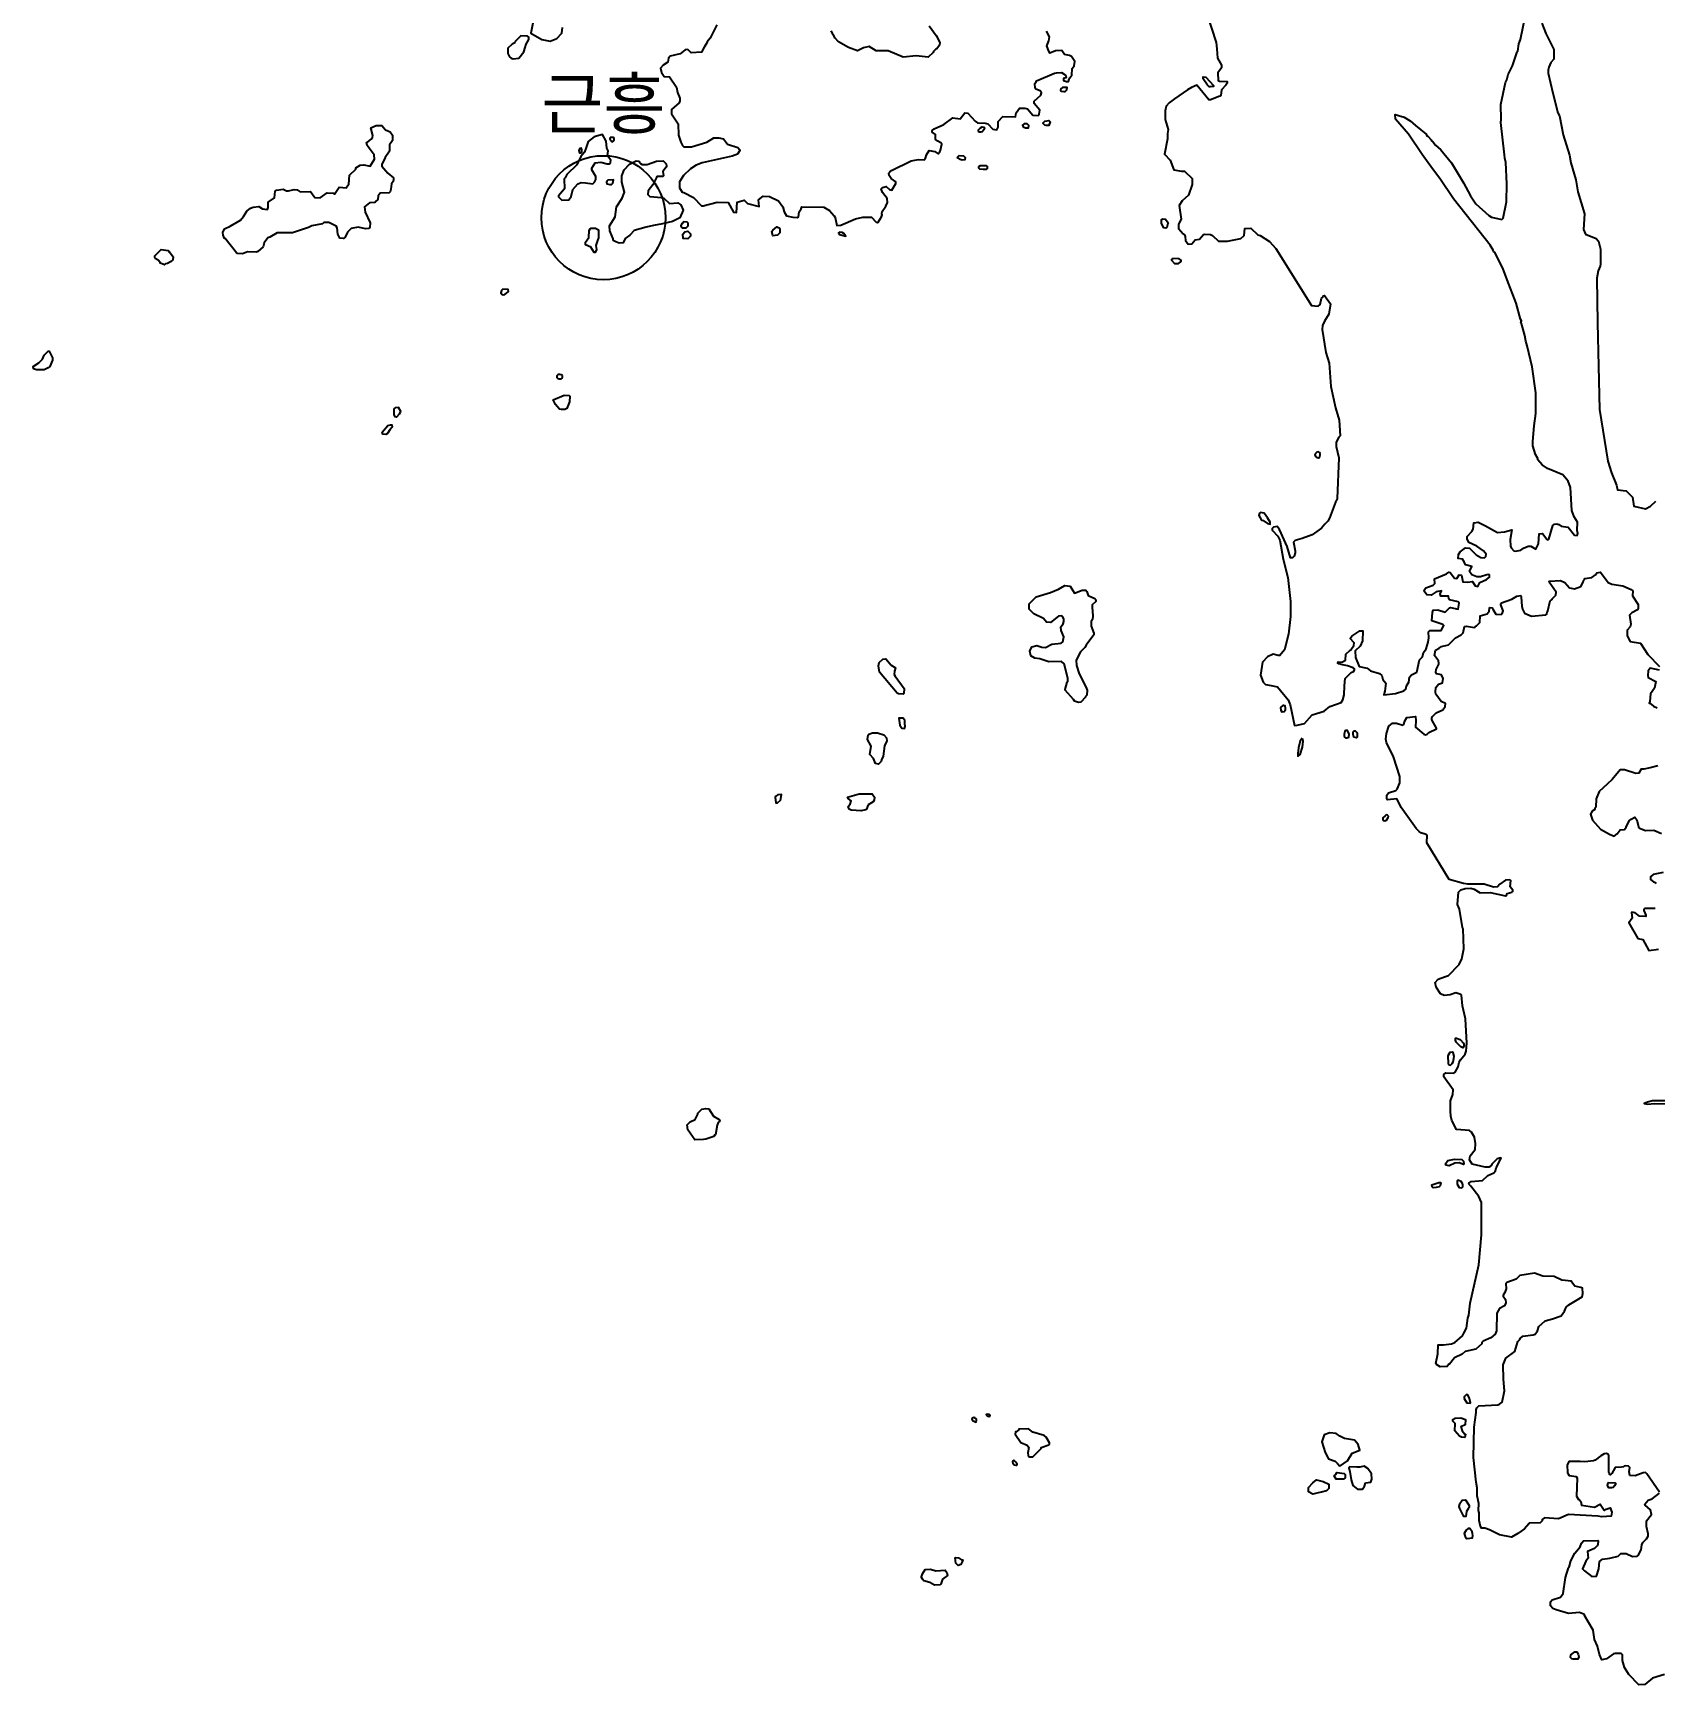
# Model space of a CAD drawing. Header units: millimetres. Extents: x -19392 to 580976, y -49129 to 736091.
# Drawn here: x 110962 to 143650, y 323539 to 356830 of the extents above; entities that cross this region are included whole.
import ezdxf
from ezdxf.enums import TextEntityAlignment as Align

# ---------------------------------------------------------------- set-up
doc = ezdxf.new("R2010")
doc.units = ezdxf.units.MM
for name, color, linetype in [('2121', 7, 'Continuous'), ('2122', 7, 'Continuous'), ('AWS', 4, 'Continuous'), ('AWS명', 2, 'Continuous')]:
    doc.layers.add(name, color=color, linetype=linetype)
doc.styles.get("Standard").update_dxf_attribs({"font": ''})
doc.styles.get('Standard').set_extended_font_data('Gulim')

msp = doc.modelspace()

# ---------------------------------------------------------------- linework, layer by layer
at = {"layer": '2121', "color": 7}
for points in [[(134625, 357197), (134806, 356642), (134823, 356515), (134832, 356322), (134912, 356185), (134912, 356129), (134838, 356029), (134850, 355873), (134875, 355863), (135031, 355854), (135026, 355823), (135005, 355777), (134913, 355685), (134901, 355573), (134881, 355557), (134694, 355486), (134657, 355486), (134419, 355779), (134308, 355731), (134230, 355685), (133969, 355504), (133863, 355426), (133801, 355360), (133782, 355266), (133782, 355085), (133838, 354885), (133825, 354804), (133823, 354699), (133767, 354388), (133880, 354267), (133951, 354076), (134108, 354048), (134170, 354049), (134326, 353899), (134320, 353779), (134251, 353561), (134120, 353449), (134063, 353355), (134101, 353080), (134045, 352980), (134051, 352892), (134139, 352787), (134171, 352762), (134184, 352728), (134189, 352649), (134245, 352574), (134314, 352580), (134382, 352664), (134470, 352674), (134551, 352771), (134573, 352774), (134695, 352771), (134732, 352749), (134857, 352636), (135032, 352636), (135301, 352690), (135373, 352750), (135388, 352890), (135507, 352899), (135650, 352762), (135695, 352751), (135881, 352631), (135881, 352631), (136007, 352487), (136726, 351341), (136863, 351325), (136900, 351363), (136930, 351488), (136954, 351508), (136962, 351533), (136987, 351544), (137113, 351376), (137076, 351163), (136989, 351025), (136951, 350938), (136944, 350853), (137019, 350395), (137082, 350176), (137120, 349707), (137213, 349279), (137289, 349026), (137307, 348714), (137276, 348683), (137226, 348583), (137226, 348495), (137276, 348270), (137245, 347452), (137239, 347415), (137214, 347375), (137089, 347053), (137057, 346994), (137000, 346932), (136930, 346854), (136740, 346721), (136740, 346721), (136539, 346644), (136402, 346606), (136365, 346571), (136402, 346396), (136402, 346352), (136378, 346289), (136343, 346252), (136308, 346252), (136240, 346484), (136084, 346827), (136033, 346883), (135963, 346875), (135934, 346846), (135934, 346814), (136052, 346693), (136091, 346613), (136159, 346227), (136253, 345859), (136302, 345377), (136302, 345072), (136265, 344715), (136184, 344403), (136091, 344284), (136091, 344284), (136056, 344284), (135957, 344316), (135839, 344259), (135739, 344153), (135701, 343892), (135751, 343749), (135801, 343699), (135916, 343681), (136046, 343653), (136260, 343394), (136295, 343292), (136384, 342875), (136442, 342879), (136585, 342916), (136740, 343088), (136984, 343166), (137096, 343260), (137328, 343341), (137359, 343392), (137390, 343491), (137391, 343673), (137408, 343823), (137528, 343944), (137572, 343963), (137596, 343997), (137596, 344016), (137571, 344035), (137455, 344076), (137354, 344099), (137282, 344118), (137251, 344140), (137265, 344157), (137311, 344151), (137355, 344161), (137415, 344191), (137421, 344310), (137505, 344395), (137524, 344401), (137524, 344401), (137583, 344485), (137590, 344541), (137508, 344629), (137540, 344673), (137703, 344784), (137765, 344785), (137759, 344584), (137708, 344472), (137608, 344379), (137615, 344247), (137690, 344066), (137853, 344028), (137915, 343979), (138100, 343926), (138100, 343926), (138143, 343886), (138167, 343799), (138224, 343731), (138205, 343569), (138183, 343492), (138183, 343492), (138421, 343523), (138589, 343573), (138627, 343610), (138640, 343673), (138689, 343748), (138702, 343848), (138746, 343898), (138852, 343947), (138902, 344198), (138964, 344260), (138983, 344344), (139039, 344423), (139078, 344555), (139092, 344641), (139089, 344760), (139114, 344788), (139339, 344792), (139395, 344888), (139376, 344910), (139151, 344985), (139164, 345154), (139183, 345197), (139277, 345203), (139420, 345160), (139508, 345248), (139527, 345254), (139682, 345222), (139707, 345338), (139683, 345368), (139508, 345410), (139495, 345425), (139489, 345485), (139332, 345479), (139320, 345528), (139345, 345591), (139238, 345572), (139139, 345500), (139051, 345510), (139001, 345584), (139003, 345617), (139032, 345650), (139183, 345703), (139214, 345735), (139207, 345828), (139207, 345828), (139451, 345929), (139495, 345963), (139520, 345960), (139607, 345847), (139657, 345835), (139707, 345910), (139751, 345906), (139776, 345769), (139875, 345764), (139976, 345778), (140026, 345691), (140082, 345679), (140119, 345757), (140257, 345816), (140313, 345866), (140319, 345901), (140301, 345916), (140260, 345912), (140131, 345872), (140063, 345872), (139963, 345910), (139913, 345979), (139957, 346081), (139832, 346110), (139807, 346175), (139770, 346225), (139682, 346240), (139694, 346322), (139726, 346378), (139832, 346453), (139914, 346447), (139914, 346447), (140044, 346315), (140138, 346259), (140213, 346256), (140244, 346279), (140251, 346325), (140194, 346397), (140063, 346490), (139901, 346562), (139863, 346634), (139863, 346685), (139963, 346784), (139988, 346834), (140000, 346959), (140000, 346959), (140086, 346975), (140237, 346897), (140476, 346766), (140617, 346775), (140769, 346819), (140732, 346622), (140737, 346491), (140755, 346455), (140807, 346397), (140841, 346388), (140944, 346409), (140998, 346447), (141094, 346491), (141150, 346488), (141250, 346429), (141300, 346535), (141319, 346738), (141381, 346747), (141469, 346632), (141500, 346616), (141512, 346629), (141594, 346907), (141625, 346935), (141672, 346937), (141712, 346929), (141762, 346891), (141900, 346872), (142031, 346709), (142080, 346704), (142093, 346747), (142080, 346804), (142087, 346972), (142024, 347082), (142024, 347082), (141974, 347209), (141974, 347209), (141949, 347675), (141900, 347800), (141793, 347928), (141487, 348053), (141374, 348128), (141374, 348128), (141291, 348227), (141287, 348253), (141240, 348340), (141187, 348509), (141187, 348597), (141214, 348912), (141249, 349165), (141249, 349577), (141179, 350105), (141074, 350526), (141051, 350623), (141030, 350738), (140962, 350977), (140949, 350989), (140962, 351030), (140939, 351065), (140855, 351389), (140669, 351855), (140586, 352089), (140424, 352408), (140397, 352422), (140391, 352454), (140326, 352555), (139592, 353488), (139315, 353898), (139165, 354091), (138961, 354384), (138686, 354793), (138424, 355097), (138412, 355186), (138599, 355136), (138717, 355062), (138823, 354964), (139036, 354794), (139053, 354761), (139071, 354755), (139143, 354678), (139149, 354657), (139181, 354633), (139230, 354568), (139336, 354475), (139548, 354212), (139792, 353812), (139930, 353553), (140042, 353387), (140301, 353155), (140355, 353119), (140561, 353070), (140592, 353101), (140661, 353426), (140667, 353794), (140642, 354219), (140623, 354312), (140617, 354375), (140542, 355025), (140548, 355087), (140541, 355393), (140635, 355837), (140654, 355859), (140663, 355888), (140663, 355888), (140692, 355993), (140779, 356168), (140872, 356449), (140885, 356462), (140909, 356613), (140938, 356701), (141054, 357255)], [(121034, 357030), (120998, 356825), (121218, 356697), (121381, 356669), (121521, 356719), (121618, 356825), (121631, 356943)], [(124741, 356995), (124611, 356726), (124549, 356654), (124536, 356622), (124491, 356549), (124436, 356442), (124229, 356432), (124161, 356501), (124105, 356495), (124005, 356413), (123805, 356364), (123767, 356326), (123755, 356244), (123663, 356180), (123611, 356120), (123631, 356032), (123680, 355957), (123786, 355951), (123930, 355739), (123949, 355633), (123998, 355520), (123998, 355464), (123986, 355421), (123830, 355289), (123830, 355201), (123962, 355002), (123974, 354771), (124018, 354631), (124051, 354562), (124080, 354540), (124230, 354539), (124543, 354630), (124686, 354720), (124786, 354720), (124880, 354696), (124961, 354589), (124961, 354589), (125167, 354521), (125205, 354480), (125205, 354461), (125161, 354389), (125049, 354346), (124449, 354215), (124330, 354170), (124211, 354095), (124073, 353958), (123994, 353830), (123993, 353708), (124043, 353621), (124081, 353618), (124274, 353515), (124437, 353346), (124468, 353346), (124749, 353421), (124974, 353415), (125081, 353221), (125143, 353215), (125155, 353421), (125293, 353465), (125361, 353396), (125599, 353334), (125586, 353471), (125680, 353546), (125804, 353533), (125986, 353446), (126073, 353328), (126099, 353227), (126148, 353146), (126148, 353146), (126277, 353120), (126365, 353115), (126386, 353128), (126405, 353228), (126442, 353287), (126454, 353331), (126898, 353318), (127017, 353253), (127111, 353144), (127130, 353110), (127163, 352950), (127242, 352959), (127536, 353084), (127686, 353122), (127860, 353122), (127953, 353016), (127979, 353010), (127992, 353022), (128060, 353128), (128073, 353166), (128066, 353184), (128073, 353234), (128150, 353343), (128185, 353416), (128173, 353497), (128079, 353615), (128054, 353690), (128079, 353719), (128154, 353741), (128222, 353678), (128272, 353666), (128272, 353666), (128353, 353797), (128349, 353834), (128260, 353897), (128216, 353959), (128210, 354009), (128229, 354031), (128262, 354058), (128660, 354253), (128809, 354284), (128922, 354278), (128949, 354312), (128967, 354375), (129022, 354462), (129140, 354441), (129204, 354397), (129235, 354436), (129253, 354472), (129278, 354591), (129259, 354615), (129196, 354650), (129153, 354688), (129153, 354785), (129084, 354834), (129084, 354866), (129122, 354903), (129315, 354990), (129497, 355121), (129646, 355103), (129740, 355222), (129803, 355215), (129949, 355057), (129949, 355057), (129997, 355022), (130153, 355015), (130202, 355003), (130309, 354890), (130384, 354878), (130414, 354935), (130414, 355047), (130507, 355151), (130765, 355141), (130777, 355222), (130846, 355316), (130951, 355315), (131002, 355303), (131114, 355172), (131220, 355166), (131240, 355197), (131252, 355278), (131139, 355410), (131139, 355459), (131271, 355578), (131289, 355625), (131258, 355666), (131171, 355697), (131158, 355719), (131152, 355816), (131182, 355848), (131189, 355869), (131546, 356022), (131592, 356029), (131689, 356032), (131764, 355986), (131764, 355986), (131786, 355948), (131786, 355948), (131774, 355927), (131733, 355912), (131733, 355875), (131788, 355856), (131833, 355853), (131841, 355900), (131857, 355925), (131857, 355925), (131857, 355925), (131896, 355984), (131902, 356116), (131945, 356172), (131958, 356256), (131891, 356357), (131852, 356375), (131751, 356396), (131726, 356435), (131698, 356478), (131570, 356471), (131457, 356428), (131421, 356497), (131395, 356571), (131434, 356676), (131445, 356753), (131389, 356865)], [(129026, 356974), (129161, 356782), (129240, 356639), (129240, 356639), (129233, 356584), (129178, 356514), (129159, 356507), (129110, 356457), (129104, 356438), (129002, 356343), (128759, 356371), (128502, 356346), (128196, 356470), (127953, 356470), (127815, 356558), (127697, 356533), (127581, 356471), (127397, 356542), (127198, 356655), (127129, 356730), (127047, 356876)], [(141372, 357029), (141452, 356823), (141613, 356499), (141613, 356374), (141609, 356306), (141554, 356237), (141510, 356143), (141495, 356082), (141495, 356021), (141594, 355620), (141594, 355620), (141691, 355225), (141725, 355159), (141798, 354781), (141929, 354369), (141953, 354212), (142054, 353870), (142098, 353632), (142229, 353189), (142210, 352870), (142248, 352779), (142467, 352689), (142510, 352635), (142554, 352477), (142555, 352180), (142548, 352133), (142504, 352039), (142480, 351889), (142495, 350993), (142495, 350993), (142495, 350993), (142530, 349246), (142699, 348203), (142774, 347966), (142877, 347716), (142893, 347622), (143067, 347607), (143197, 347477), (143223, 347295), (143458, 347243), (143562, 347295), (143666, 347399)]]:
    msp.add_lwpolyline(points, dxfattribs=at)
at = {"layer": '2122', "color": 7}
for points in [[(120880, 356537), (120899, 356606), (120956, 356699), (120956, 356744), (120925, 356769), (120793, 356775), (120681, 356662), (120675, 356631), (120621, 356604), (120531, 356525), (120531, 356419), (120562, 356353), (120597, 356327), (120637, 356312), (120756, 356325), (120856, 356450), (120880, 356537), (120880, 356537)], [(134631, 355780), (134544, 355910), (134544, 355948), (134601, 355941), (134756, 355776), (134750, 355754), (134694, 355745), (134663, 355748), (134631, 355780), (134631, 355780)], [(131739, 355654), (131764, 355654), (131795, 355685), (131802, 355734), (131708, 355731), (131677, 355703), (131670, 355678), (131682, 355657), (131739, 355654), (131739, 355654)], [(116514, 352909), (116191, 352807), (115884, 352806), (115734, 352716), (115697, 352704), (115622, 352600), (115597, 352525), (115491, 352425), (115463, 352415), (115284, 352418), (115184, 352382), (115085, 352387), (115060, 352400), (114834, 352690), (114822, 352693), (114791, 352756), (114784, 352812), (114822, 352887), (114938, 352939), (115141, 353062), (115203, 353132), (115268, 353239), (115346, 353300), (115397, 353319), (115510, 353334), (115584, 353287), (115684, 353275), (115703, 353309), (115703, 353425), (115827, 353512), (115840, 353647), (115840, 353647), (115871, 353666), (116003, 353681), (116071, 353650), (116109, 353650), (116222, 353675), (116286, 353673), (116347, 353631), (116552, 353637), (116640, 353519), (116746, 353509), (116890, 353607), (117021, 353601), (117040, 353582), (117134, 353725), (117277, 353713), (117277, 353725), (117327, 353787), (117339, 353969), (117471, 354087), (117471, 354112), (117552, 354165), (117627, 354175), (117758, 354150), (117846, 354288), (117839, 354375), (117695, 354565), (117683, 354625), (117695, 354625), (117778, 354691), (117801, 354725), (117807, 354763), (117807, 354763), (117771, 354919), (117876, 354968), (117995, 354965), (118064, 354881), (118158, 354838), (118207, 354775), (118207, 354662), (118145, 354575), (118145, 354450), (118058, 354325), (117989, 354181), (117989, 354150), (118114, 354006), (118225, 353913), (118227, 353870), (118220, 353838), (118189, 353794), (118175, 353686), (118157, 353633), (118139, 353613), (117958, 353604), (117921, 353550), (117914, 353475), (117854, 353427), (117852, 353413), (117746, 353407), (117645, 353326), (117658, 353219), (117758, 353007), (117752, 352913), (117724, 352893), (117724, 352893), (117665, 352882), (117515, 352919), (117371, 352894), (117303, 352819), (117253, 352719), (117222, 352688), (117222, 352688)], [(130126, 354879), (130090, 354841), (130062, 354835), (130027, 354831), (130015, 354859), (130020, 354881), (130055, 354921), (130090, 354937), (130128, 354932), (130134, 354922), (130140, 354900), (130126, 354879), (130126, 354879)], [(130962, 354922), (131027, 354922), (131033, 354965), (130996, 355004), (130934, 355004), (130902, 354972), (130915, 354941), (130962, 354922), (130962, 354922)], [(131382, 354969), (131353, 354972), (131314, 355016), (131352, 355053), (131433, 355066), (131458, 355040), (131433, 354966), (131382, 354969), (131382, 354969)], [(122594, 354724), (122585, 354708), (122588, 354687), (122597, 354672), (122606, 354661), (122612, 354652), (122619, 354645), (122627, 354641), (122640, 354642), (122647, 354648), (122662, 354662), (122677, 354673), (122677, 354689), (122675, 354709), (122667, 354721), (122654, 354725), (122628, 354728), (122608, 354728), (122594, 354724), (122594, 354724)], [(122004, 354507), (121976, 354496), (121966, 354475), (121965, 354457), (121967, 354444), (121969, 354429), (121975, 354418), (121993, 354413), (122009, 354424), (122022, 354444), (122023, 354474), (122016, 354501), (122004, 354507), (122004, 354507)], [(129646, 354282), (129603, 354306), (129591, 354328), (129628, 354363), (129715, 354353), (129747, 354322), (129741, 354278), (129690, 354269), (129646, 354282), (129646, 354282)], [(130109, 354089), (130177, 354085), (130196, 354103), (130196, 354141), (130177, 354153), (130048, 354156), (130015, 354135), (130015, 354116), (130034, 354094), (130109, 354089), (130109, 354089)], [(122586, 353781), (122619, 353776), (122649, 353808), (122662, 353870), (122544, 353864), (122525, 353845), (122519, 353827), (122525, 353792), (122586, 353781), (122586, 353781)], [(117222, 352688), (117147, 352694), (117102, 352776), (117090, 352903), (117072, 352935), (116921, 353010), (116821, 353013), (116796, 352988), (116584, 352944), (116514, 352909), (116514, 352909)], [(122338, 352648), (122306, 352552), (122319, 352465), (122292, 352408), (122269, 352408), (122207, 352514), (122094, 352564), (122094, 352615), (122162, 352708), (122173, 352852), (122188, 352886), (122213, 352901), (122296, 352896), (122356, 352865), (122357, 352702), (122338, 352648), (122338, 352648)], [(124092, 352905), (124125, 352902), (124168, 352946), (124168, 352996), (124143, 353021), (124080, 353024), (124049, 352990), (124037, 352990), (124021, 352943), (124025, 352924), (124044, 352908), (124092, 352905), (124092, 352905)], [(126011, 352834), (126011, 352803), (125967, 352759), (125874, 352741), (125855, 352828), (125871, 352856), (125955, 352925), (125999, 352906), (126011, 352878), (126011, 352834), (126011, 352834)], [(133836, 352995), (133814, 352911), (133796, 352899), (133751, 352905), (133702, 352992), (133708, 353073), (133733, 353089), (133789, 353080), (133839, 353005), (133836, 352995), (133836, 352995)], [(124212, 352762), (124212, 352734), (124162, 352684), (124068, 352687), (124056, 352778), (124099, 352824), (124162, 352840), (124212, 352784), (124212, 352762), (124212, 352762)], [(127340, 352739), (127302, 352792), (127269, 352811), (127217, 352819), (127198, 352804), (127217, 352769), (127340, 352739), (127340, 352739)], [(113596, 352166), (113523, 352190), (113523, 352209), (113486, 352253), (113422, 352287), (113416, 352312), (113416, 352343), (113541, 352469), (113685, 352450), (113698, 352419), (113710, 352419), (113785, 352319), (113779, 352263), (113735, 352219), (113674, 352188), (113630, 352178), (113610, 352162), (113596, 352166), (113596, 352166)], [(134006, 352185), (134051, 352183), (134095, 352221), (134102, 352240), (134089, 352259), (134064, 352277), (133935, 352289), (133908, 352268), (133908, 352253), (133964, 352186), (134006, 352185), (134006, 352185)], [(120469, 351561), (120545, 351621), (120539, 351665), (120432, 351668), (120404, 351642), (120389, 351596), (120413, 351565), (120439, 351555), (120469, 351561), (120469, 351561)], [(111162, 350043), (111031, 350043), (110974, 350066), (110962, 350112), (111081, 350181), (111156, 350257), (111187, 350338), (111268, 350422), (111287, 350419), (111355, 350285), (111355, 350235), (111300, 350113), (111269, 350082), (111187, 350043), (111162, 350043), (111162, 350043)], [(121633, 349927), (121608, 349942), (121579, 349952), (121554, 349952), (121537, 349941), (121517, 349921), (121517, 349890), (121535, 349872), (121566, 349864), (121605, 349862), (121625, 349872), (121635, 349905), (121633, 349928), (121633, 349928)], [(118363, 349184), (118340, 349147), (118284, 349090), (118260, 349093), (118241, 349145), (118240, 349255), (118277, 349287), (118322, 349290), (118371, 349209), (118363, 349184), (118363, 349184)], [(121613, 349245), (121570, 349247), (121489, 349344), (121445, 349441), (121664, 349535), (121770, 349528), (121782, 349509), (121776, 349397), (121720, 349266), (121682, 349241), (121613, 349245), (121613, 349245)], [(118153, 348832), (118109, 348759), (118075, 348743), (118010, 348749), (117997, 348790), (118115, 348921), (118163, 348936), (118191, 348933), (118203, 348890), (118153, 348832), (118153, 348832)], [(136901, 348357), (136888, 348377), (136871, 348389), (136835, 348387), (136810, 348357), (136798, 348327), (136810, 348294), (136837, 348273), (136872, 348267), (136892, 348277), (136903, 348328), (136901, 348358), (136901, 348358)], [(135840, 347063), (135777, 347152), (135703, 347167), (135677, 347152), (135665, 347108), (135721, 347014), (135753, 347005), (135840, 346946), (135896, 346933), (135896, 346970), (135840, 347063), (135840, 347063)], [(143742, 327422), (143485, 327797), (143460, 327818), (143410, 327816), (143254, 327755), (143142, 327762), (143129, 327831), (143142, 327924), (143116, 327950), (143066, 327953), (143029, 327950), (143017, 327937), (143017, 327937), (142979, 327926), (142849, 327924), (142779, 327800), (142755, 327774), (142736, 327778), (142734, 327806), (142722, 327818), (142723, 328152), (142711, 328181), (142673, 328206), (142629, 328197), (142560, 328156), (142443, 328066), (142411, 328059), (142411, 328059), (142234, 328035), (142146, 328040), (142066, 328042), (142066, 328042), (141923, 328043), (141923, 328043), (141906, 328022), (141881, 327975), (141886, 327812), (141923, 327761), (142062, 327743), (142080, 327706), (142067, 327344), (142112, 327275), (142125, 327275), (142155, 327237), (142167, 327162), (142430, 327121), (142548, 327181), (142629, 327065), (142642, 327062), (142667, 327084), (142748, 327106), (142780, 327022), (142768, 326944), (142580, 326925), (142498, 326938), (141906, 326974), (141705, 326887), (141424, 326909), (141380, 326875), (141380, 326844), (141337, 326805), (141112, 326802), (141106, 326784), (141021, 326687), (140885, 326594), (140758, 326516), (140515, 326565), (140315, 326662), (140219, 326696), (140156, 326702), (140137, 326730), (140106, 326856), (140105, 327006), (140105, 327006), (140097, 327056), (140100, 327193), (140069, 327349), (140069, 327511), (140048, 327629), (139993, 328124), (140005, 328736), (140049, 329029), (140049, 329086), (140062, 329123), (140099, 329164), (140486, 329185), (140517, 329195), (140568, 329236), (140618, 329467), (140599, 329705), (140592, 329992), (140648, 330123), (140829, 330261), (140886, 330460), (140930, 330504), (140937, 330522), (140985, 330570), (141198, 330595), (141236, 330610), (141286, 330673), (141310, 330760), (141435, 330876), (141586, 330917), (141760, 330980), (141826, 331073), (141826, 331073), (141860, 331153), (141915, 331201), (142185, 331360), (142198, 331429), (142191, 331535), (142155, 331552), (142035, 331579), (141967, 331663), (141967, 331676), (141772, 331697), (141622, 331772), (141391, 331779), (141223, 331835), (140929, 331788), (140854, 331719), (140667, 331651), (140648, 331629), (140654, 331519), (140627, 331449), (140592, 331397), (140592, 331373), (140636, 331310), (140642, 331241), (140617, 331179), (140517, 331123), (140461, 331035), (140455, 330673), (140429, 330610), (140342, 330535), (140186, 330466), (140161, 330441), (140161, 330441), (140161, 330417), (140037, 330304), (139824, 330260), (139762, 330204), (139611, 330129), (139507, 330004), (139495, 330004), (139461, 329954), (139324, 329947), (139249, 329994), (139236, 330017), (139274, 330210), (139281, 330397), (139387, 330394), (139549, 330413), (139619, 330441), (139774, 330573), (139797, 330632), (139855, 330729), (139880, 330930), (139897, 330994), (139923, 331235), (140098, 332004), (140154, 332609), (140154, 333259), (140100, 333384), (139942, 333593), (139904, 333624), (139898, 333652), (139948, 333684), (140172, 333703), (140172, 333703), (140285, 333809), (140404, 333858), (140434, 333899), (140453, 333962), (140554, 334156), (140547, 334165), (140547, 334165), (140471, 334144), (140366, 334033), (140366, 334021), (140335, 333999), (140335, 333987), (140310, 333971), (140229, 333971), (139966, 334036), (139916, 334121), (139929, 334202), (140029, 334327), (140032, 334451), (140016, 334577), (139954, 334680), (139910, 334714), (139648, 334733), (139554, 334914), (139535, 335004), (139529, 335102), (139529, 335308), (139578, 335437), (139585, 335532), (139397, 335795), (139397, 335845), (139435, 335873), (139598, 335867), (139624, 335888), (139685, 335995), (139706, 336092), (139730, 336140), (139730, 336140), (139822, 336252), (139843, 336311), (139856, 336476), (139835, 336963), (139772, 337226), (139754, 337438), (139741, 337454), (139741, 337454), (139638, 337485), (139523, 337447), (139401, 337435), (139325, 337469), (139240, 337603), (139220, 337699), (139278, 337764), (139412, 337809), (139491, 337838), (139703, 338057), (139759, 338175), (139796, 338375), (139784, 338775), (139772, 338806), (139709, 339175), (139671, 339268), (139690, 339518), (139740, 339566), (139828, 339593), (139940, 339594), (140009, 339575), (140127, 339500), (140327, 339512), (140639, 339441), (140658, 339450), (140671, 339488), (140768, 339514), (140789, 339528), (140789, 339554), (140734, 339625), (140746, 339753), (140727, 339766), (140635, 339756), (140527, 339678), (140477, 339625), (140396, 339619), (140209, 339675), (139877, 339680), (139790, 339693), (139790, 339693), (139502, 339774), (139053, 340512), (139059, 340662), (139040, 340681), (138933, 340712), (138896, 340737), (138840, 340802), (138534, 341221), (138484, 341340), (138446, 341399), (138259, 341377), (138246, 341405), (138246, 341473), (138278, 341521), (138427, 341567), (138452, 341592), (138509, 341723), (138509, 341849), (138384, 342242), (138240, 342535), (138228, 342598), (138243, 342713), (138290, 342861), (138361, 342923), (138439, 342923), (138571, 342879), (138590, 342898), (138604, 342953), (138652, 343036), (138827, 343058), (138833, 342974), (138833, 342974), (138827, 342842), (138989, 342698), (139027, 342689), (139060, 342700), (139096, 342736), (139246, 342805), (139246, 342823), (139152, 342992), (139152, 343030), (139166, 343058), (139239, 343132), (139377, 343192), (139421, 343261), (139427, 343320), (139339, 343360), (139233, 343504), (139226, 343548), (139233, 343642), (139289, 343707), (139370, 343736), (139383, 343823), (139346, 343895), (139245, 343914), (139233, 343948), (139239, 344004), (139295, 344108), (139295, 344131), (139289, 344179), (139208, 344288), (139229, 344394), (139302, 344433), (139349, 344467), (139489, 344504), (139632, 344641), (139745, 344704), (139782, 344741), (139814, 344869), (139851, 344876), (140014, 344848), (140032, 344879), (140051, 344885), (140120, 344954), (140126, 345085), (140269, 345128), (140307, 345179), (140313, 345241), (140325, 345254), (140376, 345245), (140380, 345217), (140445, 345116), (140551, 345110), (140569, 345123), (140594, 345185), (140544, 345304), (140544, 345329), (140557, 345344), (140769, 345422), (140869, 345485), (140945, 345492), (140957, 345460), (140965, 345283), (140978, 345222), (140978, 345222), (141020, 345141), (141163, 345079), (141450, 345104), (141469, 345122), (141475, 345165), (141494, 345184), (141537, 345389), (141576, 345417), (141576, 345429), (141650, 345505), (141656, 345560), (141519, 345766), (141525, 345785), (141750, 345798), (141831, 345760), (141931, 345648), (142031, 345629), (142156, 345679), (142201, 345763), (142207, 345800), (142232, 345819), (142237, 345841), (142381, 345860), (142450, 345911), (142481, 345951), (142555, 345967), (142706, 345754), (142781, 345723), (143000, 345692), (143174, 345617), (143205, 345586), (143205, 345586), (143199, 345486), (143312, 345311), (143312, 345235), (143300, 345205), (143181, 345145), (143137, 345099), (143163, 344917), (143150, 344861), (143087, 344799), (143093, 344680), (143150, 344571), (143356, 344536), (143505, 344305), (143740, 344065)], [(128339, 343872), (128518, 343620), (128513, 343521), (128500, 343508), (128407, 343514), (128381, 343526), (128019, 343951), (128000, 344076), (128012, 344145), (128088, 344210), (128150, 344220), (128256, 344094), (128344, 344035), (128323, 343967), (128319, 343901), (128339, 343872), (128339, 343872)], [(143744, 343988), (143556, 344030), (143512, 343974), (143506, 343886), (143512, 343843), (143669, 343762), (143644, 343630), (143563, 343515), (143549, 343362), (143537, 343324), (143550, 343324), (143619, 343262), (143696, 343232)], [(136197, 343219), (136197, 343179), (136178, 343148), (136134, 343147), (136116, 343176), (136109, 343239), (136163, 343288), (136190, 343278), (136197, 343219), (136197, 343219)], [(128535, 342917), (128531, 342977), (128500, 343020), (128413, 343020), (128432, 342883), (128469, 342820), (128525, 342814), (128538, 342852), (128535, 342917), (128535, 342917)], [(128116, 342410), (128095, 342258), (128061, 342185), (128057, 342152), (128001, 342096), (127944, 342108), (127901, 342211), (127826, 342289), (127857, 342458), (127782, 342595), (127794, 342683), (127806, 342698), (127881, 342726), (127982, 342726), (128106, 342689), (128163, 342627), (128170, 342561), (128125, 342471), (128116, 342410), (128116, 342410)], [(136542, 342619), (136497, 342567), (136464, 342425), (136450, 342314), (136454, 342260), (136454, 342260)], [(136542, 342619), (136556, 342560), (136539, 342439), (136492, 342292), (136454, 342260), (136454, 342260)], [(137489, 342703), (137453, 342776), (137415, 342776), (137397, 342757), (137388, 342700), (137384, 342672), (137396, 342641), (137415, 342626), (137439, 342624), (137484, 342642), (137489, 342703), (137489, 342703)], [(137650, 342695), (137646, 342642), (137633, 342629), (137584, 342638), (137568, 342692), (137571, 342745), (137590, 342767), (137609, 342767), (137652, 342730), (137650, 342695), (137650, 342695)], [(143711, 342059), (143557, 342022), (143426, 341992), (143371, 341992), (143371, 341992), (143326, 341912), (143262, 341910), (143038, 341981), (142950, 341981), (142791, 341787), (142685, 341695), (142524, 341548), (142463, 341399), (142463, 341399), (142458, 341226), (142439, 341207), (142439, 341181), (142382, 341147), (142351, 341087), (142393, 340966), (142553, 340784), (142735, 340683), (142830, 340646), (142888, 340690), (142950, 340772), (143038, 340781), (143068, 340823), (143132, 340953), (143170, 340990), (143245, 341025), (143282, 340976), (143319, 340831), (143338, 340804), (143463, 340757), (143626, 340769), (143782, 340700)], [(126032, 341400), (126045, 341482), (125971, 341480), (125933, 341452), (125921, 341432), (125933, 341320), (125964, 341314), (126025, 341369), (126032, 341400), (126032, 341400)], [(127654, 341157), (127451, 341171), (127413, 341190), (127389, 341245), (127432, 341290), (127451, 341358), (127394, 341399), (127376, 341433), (127613, 341496), (127875, 341496), (127920, 341430), (127913, 341371), (127894, 341340), (127795, 341277), (127757, 341190), (127738, 341177), (127654, 341157), (127654, 341157)], [(138278, 341048), (138260, 341067), (138235, 341073), (138212, 341057), (138163, 341015), (138163, 340993), (138176, 340964), (138206, 340954), (138242, 340967), (138273, 341018), (138278, 341048), (138278, 341048)], [(143819, 339913), (143613, 339872), (143563, 339826), (143563, 339770), (143619, 339726), (143644, 339720), (143676, 339688)], [(143657, 339188), (143445, 339185), (143445, 339185), (143426, 339163), (143426, 339145), (143464, 339051), (143464, 339026), (143338, 339032), (143252, 339101), (143183, 339113), (143176, 339107), (143189, 338989), (143126, 338901), (143308, 338583), (143408, 338564), (143526, 338342), (143720, 338370)], [(139596, 336163), (139603, 336211), (139585, 336283), (139566, 336295), (139516, 336285), (139478, 336220), (139485, 336064), (139504, 336036), (139532, 336033), (139566, 336064), (139585, 336095), (139596, 336163), (139596, 336163)], [(139792, 336473), (139803, 336423), (139781, 336378), (139735, 336401), (139647, 336492), (139628, 336535), (139628, 336573), (139653, 336576), (139722, 336545), (139792, 336473), (139792, 336473)], [(143889, 335309), (143604, 335308), (143498, 335286), (143432, 335255), (143432, 335255), (143503, 335245), (143640, 335259), (144133, 335247)], [(124473, 334533), (124297, 334523), (124161, 334729), (124148, 334829), (124205, 334885), (124304, 334935), (124361, 335041), (124361, 335060), (124441, 335141), (124523, 335157), (124585, 335151), (124679, 335004), (124791, 334936), (124804, 334904), (124773, 334873), (124748, 334823), (124716, 334623), (124704, 334623), (124686, 334592), (124523, 334536), (124473, 334533), (124473, 334533)], [(139617, 334055), (139504, 334002), (139436, 334012), (139430, 334041), (139473, 334111), (139610, 334138), (139760, 334127), (139791, 334095), (139798, 334033), (139791, 334027), (139704, 334059), (139617, 334055), (139617, 334055)], [(139244, 333567), (139179, 333555), (139160, 333577), (139154, 333617), (139292, 333662), (139329, 333665), (139336, 333659), (139323, 333596), (139304, 333577), (139244, 333567), (139244, 333567)], [(139778, 333631), (139742, 333684), (139680, 333709), (139667, 333696), (139667, 333629), (139704, 333565), (139761, 333558), (139779, 333577), (139778, 333631), (139778, 333631)], [(139916, 329312), (139880, 329389), (139855, 329395), (139805, 329348), (139805, 329311), (139861, 329223), (139924, 329217), (139930, 329223), (139916, 329312), (139916, 329312)], [(129969, 328903), (129944, 328925), (129926, 328931), (129899, 328917), (129885, 328896), (129898, 328872), (129925, 328854), (129950, 328838), (129967, 328844), (129979, 328869), (129976, 328894), (129970, 328902), (129970, 328902)], [(130249, 328974), (130225, 328993), (130199, 328999), (130172, 328992), (130175, 328975), (130192, 328960), (130229, 328950), (130246, 328958), (130249, 328974), (130249, 328974)], [(139744, 328726), (139762, 328661), (139818, 328595), (139831, 328592), (139818, 328524), (139750, 328530), (139712, 328555), (139618, 328661), (139624, 328811), (139574, 328854), (139574, 328892), (139624, 328914), (139737, 328923), (139831, 328886), (139824, 328780), (139738, 328743), (139744, 328726), (139744, 328726)], [(131112, 328136), (131278, 328303), (131278, 328327), (131434, 328377), (131447, 328393), (131447, 328418), (131378, 328530), (131340, 328565), (131113, 328634), (131022, 328699), (130828, 328693), (130828, 328681), (130778, 328643), (130766, 328643), (130759, 328590), (130872, 328427), (130997, 328371), (131034, 328327), (131010, 328219), (131016, 328162), (131035, 328134), (131112, 328136), (131112, 328136)], [(130772, 328027), (130743, 328059), (130727, 328066), (130708, 328057), (130701, 328037), (130711, 328007), (130736, 327978), (130769, 327966), (130791, 327971), (130793, 327992), (130772, 328027), (130772, 328027)], [(137301, 327687), (137226, 327685), (137188, 327754), (137226, 327786), (137226, 327804), (137245, 327823), (137388, 327798), (137406, 327779), (137407, 327711), (137370, 327689), (137301, 327687), (137301, 327687)], [(142773, 327514), (142723, 327512), (142693, 327556), (142705, 327618), (142849, 327615), (142861, 327596), (142838, 327550), (142805, 327518), (142773, 327514), (142773, 327514)], [(139887, 327090), (139850, 327037), (139838, 326931), (139800, 326936), (139716, 327098), (139706, 327136), (139718, 327199), (139763, 327265), (139831, 327268), (139906, 327155), (139906, 327118), (139887, 327090), (139887, 327090)], [(143844, 323750), (143599, 323677), (143449, 323545), (143324, 323539), (143124, 323752), (143036, 323889), (142993, 324032), (142993, 324145), (142968, 324176), (142843, 324176), (142812, 324164), (142674, 324064), (142580, 324048), (142530, 324151), (142493, 324320), (142431, 324457), (142405, 324645), (142230, 324941), (142233, 324960), (142127, 325001), (141908, 324977), (141659, 325050), (141591, 325079), (141543, 325132), (141543, 325212), (141581, 325257), (141749, 325306), (141799, 325381), (141849, 325706), (141910, 325900), (141922, 325913), (141955, 326038), (142037, 326194), (142143, 326324), (142167, 326399), (142212, 326444), (142499, 326453), (142505, 326444), (142499, 326369), (142484, 326342), (142430, 326288), (142293, 326226), (142305, 326094), (142255, 326031), (142193, 325881), (142229, 325839), (142381, 325725), (142474, 325732), (142518, 325882), (142530, 326025), (142593, 326075), (142743, 326094), (142911, 326132), (142961, 326188), (142961, 326188), (143067, 326188), (143198, 326126), (143292, 326132), (143311, 326150), (143373, 326263), (143386, 326363), (143405, 326407), (143480, 326482), (143511, 326538), (143513, 326583), (143480, 326731), (143480, 326850), (143579, 326975), (143561, 327066), (143454, 327160), (143448, 327181), (143516, 327262), (143595, 327292), (143742, 327403)], [(139974, 326592), (139966, 326622), (139918, 326693), (139887, 326693), (139846, 326658), (139807, 326592), (139825, 326530), (139850, 326490), (139868, 326488), (139975, 326505), (139981, 326549), (139974, 326592), (139974, 326592)], [(129691, 326022), (129661, 325966), (129605, 325947), (129560, 325991), (129548, 326103), (129554, 326109), (129615, 326103), (129673, 326063), (129698, 326060), (129691, 326022), (129691, 326022)], [(129132, 325547), (129036, 325603), (128917, 325640), (128886, 325668), (128867, 325703), (128871, 325718), (128891, 325781), (128942, 325868), (129048, 325872), (129155, 325841), (129342, 325853), (129377, 325804), (129392, 325747), (129292, 325668), (129261, 325572), (129242, 325559), (129132, 325547), (129132, 325547)], [(142044, 324062), (142000, 324057), (141975, 324066), (141949, 324094), (141956, 324145), (142035, 324205), (142075, 324207), (142106, 324158), (142118, 324104), (142099, 324057), (142060, 324056), (142060, 324068), (142044, 324062), (142044, 324062)]]:
    msp.add_lwpolyline(points, dxfattribs=at)
for points in [[(122075, 354432), (121999, 354345), (121919, 354176), (121719, 353982), (121688, 353914), (121669, 353895), (121675, 353689), (121550, 353551), (121550, 353532), (121619, 353464), (121762, 353470), (121807, 353539), (121838, 353676), (121944, 353792), (122007, 353816), (122094, 353814), (122243, 353789), (122281, 353827), (122306, 353876), (122306, 353939), (122225, 354076), (122225, 354107), (122294, 354214), (122406, 354226), (122531, 354192), (122581, 354195), (122599, 354224), (122606, 354270), (122543, 354358), (122556, 354455), (122524, 354511), (122524, 354511), (122514, 354650), (122437, 354784), (122274, 354742), (122153, 354643), (122111, 354522)], [(122656, 352652), (122653, 352683), (122588, 352846), (122582, 352942), (122693, 353126), (122724, 353327), (122837, 353502), (122881, 353626), (122831, 353827), (122831, 353951), (122875, 354077), (122981, 354186), (123118, 354254), (123162, 354251), (123186, 354232), (123186, 354219), (123205, 354199), (123240, 354183), (123337, 354183), (123525, 354251), (123662, 354258), (123725, 354192), (123730, 354146), (123725, 354127), (123655, 354043), (123668, 353955), (123656, 353939), (123543, 353936), (123524, 353917), (123456, 353771), (123362, 353652), (123362, 353652), (123355, 353577), (123393, 353539), (123625, 353518), (123677, 353503), (123787, 353396), (123956, 353408), (124019, 353371), (124019, 353371), (124066, 353261), (123995, 353105), (123847, 353034), (123648, 352985), (123464, 352949), (123322, 352921), (123074, 352850), (122989, 352758), (122897, 352687), (122855, 352602), (122777, 352595), (122706, 352623)], [(131367, 344446), (131367, 344446), (131493, 344514), (131685, 344533), (131717, 344564), (131736, 344664), (131685, 344793), (131673, 344865), (131723, 344927), (131734, 344973), (131735, 345026), (131711, 345070), (131698, 345083), (131629, 345077), (131467, 344948), (131386, 344957), (131330, 345030), (131135, 345124), (131038, 345222), (131038, 345324), (131179, 345465), (131471, 345553), (131627, 345626), (131758, 345694), (131866, 345684), (131919, 345597), (131954, 345539), (132104, 345601), (132179, 345601), (132198, 345576), (132229, 345497), (132361, 345433), (132385, 345411), (132379, 345376), (132310, 345308), (132305, 345258), (132323, 345083), (132312, 345011), (132286, 344970), (132286, 344877), (132342, 344733), (132342, 344702), (132186, 344495), (132163, 344448), (132073, 344358), (131986, 344189), (131992, 344083), (132049, 343915), (132180, 343652), (132205, 343584), (132199, 343484), (132174, 343459), (132174, 343446), (132081, 343346), (132030, 343337), (131949, 343368), (131931, 343398), (131931, 343398), (131767, 343584), (131761, 343602), (131805, 343746), (131818, 343759), (131818, 343827), (131742, 344121), (131692, 344168), (131436, 344155), (131436, 344155), (131252, 344218), (131155, 344233), (131072, 344277), (131052, 344374), (131091, 344462), (131194, 344486), (131296, 344457)], [(137302, 327951), (137452, 328059), (137550, 328209), (137705, 328274), (137672, 328383), (137592, 328471), (137391, 328504), (137302, 328551), (137227, 328607), (137096, 328621), (136983, 328579), (136936, 328439), (137002, 328223), (137072, 328097), (137208, 328050), (137250, 328003)], [(137817, 327610), (137925, 327628), (137944, 327689), (137939, 327797), (137864, 327900), (137793, 327947), (137700, 327928), (137639, 327928), (137498, 327937), (137480, 327905), (137503, 327844), (137531, 327675), (137559, 327558), (137653, 327488), (137756, 327488), (137798, 327544)], [(136862, 327413), (136758, 327385), (136665, 327432), (136665, 327521), (136754, 327614), (136829, 327675), (136964, 327642), (137077, 327587), (137077, 327497), (137030, 327450), (136932, 327422)]]:
    msp.add_lwpolyline(points, close=True, dxfattribs=at)
at = {"layer": 'AWS'}
msp.add_circle((122458, 353109), 1250, dxfattribs=at)

# ---------------------------------------------------------------- texts
at = {"layer": 'AWS명'}
msp.add_text('근흥', height=1000, dxfattribs=at).set_placement((122458, 354609), align=Align.BOTTOM_CENTER)

doc.saveas('drawing.dxf')
